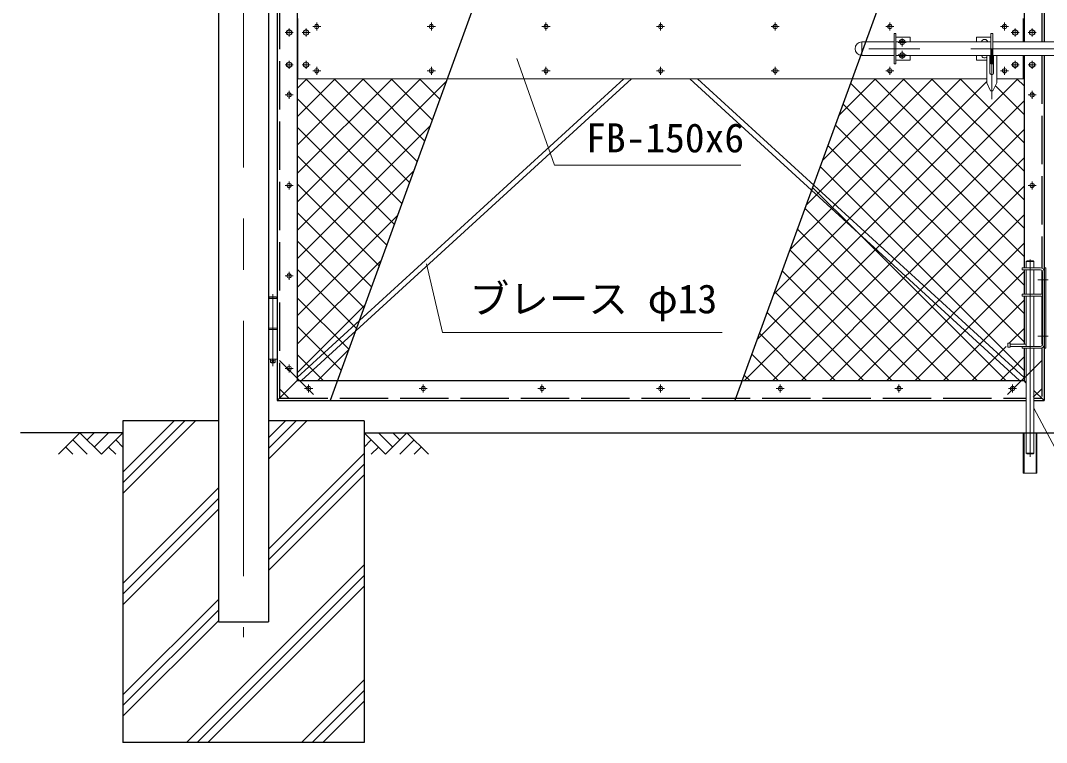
# Model space of a CAD drawing. Units: millimetres, scale not verified. Extents: x -6300 to 6300, y -4455 to 4455.
# Drawn here: x -4923 to -2373, y -2108 to -313 of the extents above; entities that cross this region are included whole.
import ezdxf
from ezdxf.enums import TextEntityAlignment as Align

# ---------------------------------------------------------------- set-up
doc = ezdxf.new("R2010")
doc.units = ezdxf.units.MM
doc.header["$LTSCALE"] = 20
doc.linetypes.add('DASHED', pattern=[7.5, 6, -1.5])
doc.linetypes.add('USER1', pattern=[50.8, 31.75, -6.35, 6.35, -6.35])
for name, color, linetype, lineweight in [('0-1_D-STR4', 7, 'Continuous', 25), ('0-2_D-BGD', 7, 'Continuous', 25), ('0-3_D-DCR-HCH', 7, 'Continuous', 13), ('0-6_Defpoints', 8, 'Continuous', 25), ('0-7_D-STR-TXT', 7, 'Continuous', 13), ('0-8_D-STR2', 7, 'Continuous', 13), ('0-9_D-STR1', 1, 'Continuous', 25), ('0-A_D-BMK', 2, 'USER1', 13), ('0-B_D-STR3', 3, 'Continuous', 13)]:
    doc.layers.add(name, color=color, linetype=linetype, lineweight=lineweight)
doc.styles.add('ＭＳ ゴシック', font='')
doc.styles.get('ＭＳ ゴシック').set_extended_font_data('MS Gothic')

msp = doc.modelspace()

# ---------------------------------------------------------------- linework, layer by layer
at = {"layer": '0-1_D-STR4'}
for p, q in [((-4669.06, -1307.84), (-4669.06, -2107.84)), ((-4431.56, -1307.84), (-4669.06, -1307.84)), ((-4069.06, -1307.84), (-4306.56, -1307.84)), ((-4069.06, -1307.84), (-4069.06, -2107.84)), ((-4069.06, -2107.84), (-4669.06, -2107.84))]:
    msp.add_line(p, q, dxfattribs=at)
at = {"layer": '0-2_D-BGD'}
for p, q in [((-4669.06, -1337.84), (-4923.35, -1337.84)), ((-4069.06, -1337.84), (-669.06, -1337.84))]:
    msp.add_line(p, q, dxfattribs=at)
at = {"layer": '0-3_D-DCR-HCH'}
for p, q in [((-4669.06, -1488.63), (-4488.27, -1307.84)), ((-4669.06, -1462.11), (-4514.79, -1307.84)), ((-4669.06, -1435.6), (-4541.31, -1307.84)), ((-4306.56, -1403.05), (-4211.35, -1307.84)), ((-4306.56, -1376.54), (-4237.87, -1307.84)), ((-4306.56, -1350.02), (-4264.38, -1307.84)), ((-4775.49, -1337.84), (-4828.7, -1391.05)), ((-4775.49, -1337.84), (-4722.28, -1391.05)), ((-4757.84, -1355.67), (-4740.01, -1337.84)), ((-4740.01, -1373.31), (-4704.54, -1337.84)), ((-4722.28, -1391.05), (-4669.06, -1337.84)), ((-4015.85, -1391.05), (-4069.06, -1337.84)), ((-3998.12, -1373.31), (-4033.59, -1337.84)), ((-3962.64, -1337.84), (-4015.85, -1391.05)), ((-3980.38, -1355.57), (-3998.12, -1337.84)), ((-3962.64, -1337.84), (-3909.43, -1391.05)), ((-4810.96, -1373.31), (-4793.14, -1391.05)), ((-4793.23, -1355.57), (-4757.59, -1391.05)), ((-4704.54, -1373.31), (-4686.72, -1391.05)), ((-4686.8, -1355.57), (-4669.06, -1373.23)), ((-4051.33, -1355.57), (-4069.06, -1373.23)), ((-4033.59, -1373.31), (-4051.41, -1391.05)), ((-3944.9, -1355.57), (-3980.54, -1391.05)), ((-3927.17, -1373.31), (-3944.98, -1391.05)), ((-4306.56, -1626.94), (-4069.06, -1389.44)), ((-4306.56, -1653.46), (-4069.06, -1415.96)), ((-4306.56, -1679.98), (-4069.06, -1442.48)), ((-4669.06, -1712.52), (-4431.56, -1475.02)), ((-4669.06, -1739.04), (-4431.56, -1501.54)), ((-4669.06, -1765.55), (-4431.56, -1528.05)), ((-4510.53, -2107.84), (-4069.06, -1666.37)), ((-4484.02, -2107.84), (-4069.06, -1692.89)), ((-4457.5, -2107.84), (-4069.06, -1719.4)), ((-4669.06, -1989.44), (-4431.56, -1751.94)), ((-4669.06, -2015.96), (-4431.56, -1778.46)), ((-4669.06, -2042.48), (-4431.56, -1804.98)), ((-4225.17, -2107.84), (-4069.06, -1951.73)), ((-4198.66, -2107.84), (-4069.06, -1978.25)), ((-4172.14, -2107.84), (-4069.06, -2004.76))]:
    msp.add_line(p, q, dxfattribs=at)
at = {"layer": '0-6_Defpoints'}
for p, q in [((-3516.82, 492.16), (-4153.76, -1257.84)), ((-2510.37, 492.16), (-3147.31, -1257.84))]:
    msp.add_line(p, q, dxfattribs=at)
at = {"layer": '0-7_D-STR-TXT'}
for points in [[(-3132.63, -672.37), (-3596.19, -672.37), (-3689.73, -407.17)], [(-3179.01, -1088.63), (-3874.43, -1088.63), (-3913.73, -917.8)], [(-1624.26, -1596.63), (-2233.26, -1596.63), (-2404.12, -1276.72)]]:
    msp.add_lwpolyline(points, dxfattribs=at)
at = {"layer": '0-8_D-STR2'}
for p, q in [((-4235.56, -481.47), (-4211.93, -457.84)), ((-4235.56, -552.18), (-4141.22, -457.84)), ((-4235.56, -622.89), (-4070.51, -457.84)), ((-4235.56, -693.6), (-3999.8, -457.84)), ((-4235.56, -764.31), (-3929.09, -457.84)), ((-3956.4, -715.58), (-4214.14, -457.84)), ((-3937.53, -663.73), (-4143.42, -457.84)), ((-3918.66, -611.89), (-4072.71, -457.84)), ((-3899.79, -560.05), (-4002, -457.84)), ((-3880.92, -508.21), (-3931.29, -457.84)), ((-2935.32, -736.86), (-2656.3, -457.84)), ((-2930.03, -660.86), (-2727.01, -457.84)), ((-2898.38, -770.63), (-2585.59, -457.84)), ((-2889.57, -549.68), (-2797.72, -457.84)), ((-2428.56, -829.19), (-2799.92, -457.84)), ((-2428.56, -758.48), (-2729.21, -457.84)), ((-2428.56, -687.77), (-2658.5, -457.84)), ((-2428.56, -617.06), (-2587.79, -457.84)), ((-2428.56, -475.64), (-2446.37, -457.84)), ((-4235.56, -835.02), (-3864.99, -464.45)), ((-2428.56, -899.91), (-2860.01, -468.46)), ((-2428.56, -546.35), (-2499.78, -475.14)), ((-3975.27, -767.42), (-4235.56, -507.12)), ((-2428.56, -970.62), (-2878.87, -520.31)), ((-2787.58, -871.96), (-2428.56, -512.94)), ((-4235.56, -905.73), (-3905.46, -575.62)), ((-3994.13, -819.26), (-4235.56, -577.83)), ((-2428.56, -1041.33), (-2897.74, -572.15)), ((-2750.65, -905.74), (-2428.56, -583.66)), ((-2428.56, -1112.04), (-2916.61, -623.99)), ((-4013, -871.1), (-4235.56, -648.54)), ((-2713.71, -939.51), (-2428.56, -654.37)), ((-4235.56, -976.44), (-3945.92, -686.8)), ((-2428.56, -1182.75), (-2935.48, -675.83)), ((-4031.87, -922.94), (-4235.56, -719.25)), ((-2944.52, -746.06), (-2935.32, -736.86)), ((-2676.78, -973.29), (-2428.56, -725.08)), ((-2970.5, -772.03), (-2944.52, -746.06)), ((-4050.74, -974.79), (-4235.56, -789.96)), ((-3010.96, -883.21), (-2907.59, -779.83)), ((-2544.9, -1207.84), (-2973.22, -779.51)), ((-2907.59, -779.83), (-2898.38, -770.63)), ((-4235.56, -1047.15), (-3986.39, -797.98)), ((-2639.84, -1007.07), (-2428.56, -795.79)), ((-2615.61, -1207.84), (-2992.09, -831.36)), ((-4069.61, -1026.63), (-4235.56, -860.67)), ((-2602.91, -1040.84), (-2428.56, -866.5)), ((-3123.46, -1207.84), (-2796.78, -881.16)), ((-2686.32, -1207.84), (-3010.96, -883.2)), ((-2796.78, -881.16), (-2787.58, -871.96)), ((-4235.56, -1117.86), (-4026.85, -909.15)), ((-3052.75, -1207.84), (-2759.85, -914.94)), ((-2759.85, -914.94), (-2750.65, -905.74)), ((-4088.48, -1078.47), (-4235.56, -931.38)), ((-2757.03, -1207.84), (-3029.83, -935.04)), ((-2722.91, -948.72), (-2713.71, -939.51)), ((-2982.04, -1207.84), (-2722.91, -948.72)), ((-2827.74, -1207.84), (-3048.69, -986.88)), ((-2911.33, -1207.84), (-2685.98, -982.49)), ((-2685.98, -982.49), (-2676.78, -973.29)), ((-4107.35, -1130.31), (-4235.56, -1002.09)), ((-2840.61, -1207.84), (-2649.05, -1016.27)), ((-2649.05, -1016.27), (-2639.84, -1007.07)), ((-4235.56, -1188.57), (-4067.32, -1020.33)), ((-2898.45, -1207.84), (-3067.56, -1038.72)), ((-2612.11, -1050.05), (-2602.91, -1040.84)), ((-2769.9, -1207.84), (-2612.11, -1050.05)), ((-4126.22, -1182.15), (-4235.56, -1072.8)), ((-2969.16, -1207.84), (-3086.43, -1090.57)), ((-2465.27, -1115.34), (-2428.56, -1078.63)), ((-4171.24, -1207.84), (-4235.56, -1143.51)), ((-4184.12, -1207.84), (-4107.78, -1131.5)), ((-3039.87, -1207.84), (-3105.3, -1142.41)), ((-3110.58, -1207.84), (-3124.17, -1194.25))]:
    msp.add_line(p, q, dxfattribs=at)
for points in [[(-3091.89, -1105.56), (-2833.72, -847.39), (-2824.52, -838.19), (-2444.17, -457.84)], [(-3051.42, -994.38), (-2870.65, -813.61), (-2861.45, -804.41), (-2521.31, -464.27)], [(-2474.19, -1207.84), (-2844.47, -837.55), (-2954.35, -727.67)], [(-2699.19, -1207.84), (-2575.18, -1083.82), (-2565.98, -1074.62), (-2428.56, -937.21)], [(-2628.48, -1207.84), (-2538.24, -1117.6), (-2529.04, -1108.4), (-2428.56, -1007.92)], [(-2557.77, -1207.84), (-2501.31, -1151.37), (-2492.11, -1142.17), (-2473.06, -1123.13)], [(-2487.06, -1207.84), (-2464.38, -1185.15), (-2455.17, -1175.95), (-2428.56, -1149.34)]]:
    msp.add_lwpolyline(points, dxfattribs=at)
at = {"layer": '0-9_D-STR1'}
for p, q in [((-4431.56, 909.16), (-4431.56, -1807.84)), ((-4306.56, 909.16), (-4306.56, -1807.84)), ((-4285.56, 492.16), (-4285.56, -1257.84)), ((-2378.56, 492.16), (-2378.56, -365.84)), ((-4235.56, 442.16), (-4235.56, -1207.84)), ((-2428.56, 442.16), (-2428.56, -365.84)), ((-2428.56, -399.84), (-2428.56, -927.84)), ((-2378.56, -399.84), (-2378.56, -1257.84)), ((-2428.56, -932.34), (-2428.56, -993.34)), ((-2428.56, -997.84), (-2428.56, -1117.34)), ((-2428.56, -1127.84), (-2428.56, -1207.84)), ((-4285.56, -1257.84), (-4235.56, -1207.84)), ((-4235.56, -1207.84), (-2428.56, -1207.84)), ((-2423.06, -1213.34), (-2428.56, -1207.84)), ((-2378.56, -1257.84), (-2404.06, -1232.34)), ((-4285.31, -1257.84), (-2423.06, -1257.84)), ((-2404.06, -1257.84), (-2378.56, -1257.84)), ((-4431.56, -1807.84), (-4306.56, -1807.84))]:
    msp.add_line(p, q, dxfattribs=at)
at = {"layer": '0-9_D-STR1', "linetype": 'DASHED'}
for p, q in [((-4279.56, 486.16), (-4279.56, -1251.84)), ((-2384.56, 486.16), (-2384.56, -365.84)), ((-2384.56, -399.84), (-2384.56, -928.35)), ((-2384.56, -933.48), (-2384.56, -993.34)), ((-2384.56, -997.84), (-2384.56, -1122.19)), ((-2384.56, -1127.32), (-2384.56, -1251.84)), ((-4279.31, -1251.84), (-2423.06, -1251.84)), ((-2404.06, -1251.84), (-2384.81, -1251.84))]:
    msp.add_line(p, q, dxfattribs=at)
at = {"layer": '0-A_D-BMK'}
for p, q in [((-4369.06, 972.7), (-4369.06, -1845.7)), ((-4177.06, -327.84), (-4197.06, -327.84)), ((-4187.06, -317.84), (-4187.06, -337.84)), ((-3892.06, -327.84), (-3912.06, -327.84)), ((-3902.06, -317.84), (-3902.06, -337.84)), ((-3607.06, -327.84), (-3627.06, -327.84)), ((-3617.06, -317.84), (-3617.06, -337.84)), ((-3322.06, -327.84), (-3342.06, -327.84)), ((-3332.06, -317.84), (-3332.06, -337.84)), ((-3037.06, -327.84), (-3057.06, -327.84)), ((-3047.06, -317.84), (-3047.06, -337.84)), ((-2752.06, -327.84), (-2772.06, -327.84)), ((-2762.06, -317.84), (-2762.06, -337.84)), ((-2467.06, -327.84), (-2487.06, -327.84)), ((-2477.06, -317.84), (-2477.06, -337.84)), ((-4245.56, -342.84), (-4265.56, -342.84)), ((-4255.56, -332.84), (-4255.56, -352.84)), ((-4203.56, -342.84), (-4223.56, -342.84)), ((-4213.56, -332.84), (-4213.56, -352.84)), ((-2440.56, -342.84), (-2460.56, -342.84)), ((-2450.56, -332.84), (-2450.56, -352.84)), ((-2398.56, -342.84), (-2418.56, -342.84)), ((-2408.56, -332.84), (-2408.56, -352.84)), ((-2721.56, -367.84), (-2741.56, -367.84)), ((-2731.56, -357.84), (-2731.56, -377.84)), ((-1925.61, -382.84), (-2855.61, -382.84)), ((-2721.56, -397.84), (-2741.56, -397.84)), ((-2731.56, -407.84), (-2731.56, -387.84)), ((-2508.81, -382.84), (-2508.81, -508.36)), ((-4245.56, -422.84), (-4265.56, -422.84)), ((-4255.56, -412.84), (-4255.56, -432.84)), ((-4203.56, -422.84), (-4223.56, -422.84)), ((-4213.56, -412.84), (-4213.56, -432.84)), ((-4187.06, -427.84), (-4187.06, -447.84)), ((-3902.06, -427.84), (-3902.06, -447.84)), ((-3617.06, -427.84), (-3617.06, -447.84)), ((-3332.06, -427.84), (-3332.06, -447.84)), ((-3047.06, -427.84), (-3047.06, -447.84)), ((-2762.06, -427.84), (-2762.06, -447.84)), ((-2477.06, -427.84), (-2477.06, -447.84)), ((-2440.56, -422.84), (-2460.56, -422.84)), ((-2450.56, -432.84), (-2450.56, -412.84)), ((-2398.56, -422.84), (-2418.56, -422.84)), ((-2408.56, -412.84), (-2408.56, -432.84)), ((-4177.06, -437.84), (-4197.06, -437.84)), ((-3892.06, -437.84), (-3912.06, -437.84)), ((-3607.06, -437.84), (-3627.06, -437.84)), ((-3322.06, -437.84), (-3342.06, -437.84)), ((-3037.06, -437.84), (-3057.06, -437.84)), ((-2752.06, -437.84), (-2772.06, -437.84)), ((-2467.06, -437.84), (-2487.06, -437.84)), ((-4245.56, -497.84), (-4265.56, -497.84)), ((-4255.56, -487.84), (-4255.56, -507.84)), ((-2418.56, -497.84), (-2398.56, -497.84)), ((-2408.56, -487.84), (-2408.56, -507.84)), ((-4255.56, -712.84), (-4255.56, -732.84)), ((-2408.56, -712.84), (-2408.56, -732.84)), ((-4265.56, -722.84), (-4245.56, -722.84)), ((-2398.56, -722.84), (-2418.56, -722.84)), ((-2413.56, -907), (-2413.56, -1397.7)), ((-4255.56, -937.84), (-4255.56, -957.84)), ((-4245.56, -947.84), (-4265.56, -947.84)), ((-2393.92, -957.84), (-2368.92, -957.84)), ((-4296.06, -993.3), (-4296.06, -1171.92)), ((-2393.92, -1097.84), (-2368.92, -1097.84)), ((-4300.06, -1158.84), (-4292.06, -1158.84)), ((-4255.31, -1187.84), (-4255.31, -1167.84)), ((-4245.31, -1177.84), (-4265.31, -1177.84)), ((-4207.06, -1217.84), (-4207.06, -1237.84)), ((-3922.06, -1217.84), (-3922.06, -1237.84)), ((-3627.06, -1217.84), (-3627.06, -1237.84)), ((-3332.06, -1217.84), (-3332.06, -1237.84)), ((-3034.56, -1217.84), (-3034.56, -1237.84)), ((-2739.56, -1217.84), (-2739.56, -1237.84)), ((-2457.06, -1217.84), (-2457.06, -1237.84)), ((-4197.06, -1227.84), (-4217.06, -1227.84)), ((-3912.06, -1227.84), (-3932.06, -1227.84)), ((-3617.06, -1227.84), (-3637.06, -1227.84)), ((-3322.06, -1227.84), (-3342.06, -1227.84)), ((-3024.56, -1227.84), (-3044.56, -1227.84)), ((-2729.56, -1227.84), (-2749.56, -1227.84)), ((-2447.06, -1227.84), (-2467.06, -1227.84))]:
    msp.add_line(p, q, dxfattribs=at)
at = {"layer": '0-B_D-STR3'}
for p, q in [((-4233.56, -457.84), (-4233.56, -307.84)), ((-2430.56, -365.84), (-2430.56, -307.84)), ((-2751.56, -345.34), (-2751.56, -420.34)), ((-2751.56, -345.34), (-2747.06, -345.34)), ((-2747.06, -345.34), (-2747.06, -420.34)), ((-2747.06, -354.34), (-2711.56, -354.34)), ((-2711.56, -354.34), (-2711.56, -365.84)), ((-2546.56, -354.34), (-2546.56, -365.84)), ((-2511.06, -354.34), (-2546.56, -354.34)), ((-2511.06, -345.34), (-2511.06, -420.34)), ((-2506.56, -345.34), (-2511.06, -345.34)), ((-2506.56, -345.34), (-2506.56, -420.34)), ((-2831.81, -365.84), (-2831.81, -399.84)), ((-2751.56, -365.84), (-2831.81, -365.84)), ((-2511.06, -365.84), (-2747.06, -365.84)), ((-2231.56, -365.84), (-2506.56, -365.84)), ((-2751.56, -399.84), (-2831.81, -399.84)), ((-2511.06, -399.84), (-2747.06, -399.84)), ((-2711.56, -399.84), (-2711.56, -411.34)), ((-2546.56, -399.84), (-2546.56, -411.34)), ((-2521.31, -399.84), (-2521.31, -467.84)), ((-2513.31, -399.84), (-2513.31, -443.34)), ((-2231.56, -399.84), (-2506.56, -399.84)), ((-2504.31, -399.84), (-2504.31, -443.34)), ((-2496.31, -399.84), (-2496.31, -467.84)), ((-2430.56, -457.84), (-2430.56, -399.84)), ((-2751.56, -420.34), (-2747.06, -420.34)), ((-2747.06, -411.34), (-2711.56, -411.34)), ((-2521.31, -411.34), (-2546.56, -411.34)), ((-2511.06, -411.34), (-2513.31, -411.34)), ((-2506.56, -420.34), (-2511.06, -420.34)), ((-2521.31, -457.84), (-4235.56, -457.84)), ((-4235.56, -1200.28), (-3423.71, -457.84)), ((-4224.56, -1207.84), (-3404.44, -457.84)), ((-2439.57, -1207.84), (-3259.68, -457.84)), ((-2428.56, -1200.28), (-3240.42, -457.84)), ((-2428.56, -457.84), (-2496.31, -457.84)), ((-2511.81, -487.84), (-2521.31, -467.84)), ((-2505.81, -487.84), (-2496.31, -467.84)), ((-2505.81, -487.84), (-2511.81, -487.84)), ((-2421.06, -910.09), (-2423.06, -912.09)), ((-2423.06, -912.09), (-2404.06, -912.09)), ((-2423.06, -927.84), (-2423.06, -912.09)), ((-2421.06, -910.09), (-2406.06, -910.09)), ((-2404.06, -912.09), (-2406.06, -910.09)), ((-2404.06, -927.84), (-2404.06, -912.09)), ((-2433.56, -927.84), (-2387.56, -927.84)), ((-2433.56, -932.34), (-2433.56, -927.84)), ((-2433.56, -932.34), (-2387.56, -932.34)), ((-2423.06, -993.34), (-2423.06, -932.34)), ((-2404.06, -993.34), (-2404.06, -932.34)), ((-2383.06, -1118.84), (-2383.06, -936.84)), ((-2378.56, -927.84), (-2374.06, -927.84)), ((-2374.06, -1127.84), (-2374.06, -927.84)), ((-2433.56, -993.34), (-2383.06, -993.34)), ((-2433.56, -997.84), (-2433.56, -993.34)), ((-4306.56, -1003.84), (-4285.56, -1003.84)), ((-4306.56, -1003.84), (-4306.56, -1154.84)), ((-4305.56, -1000.84), (-4304.56, -999.84)), ((-4305.56, -1000.84), (-4305.56, -1003.84)), ((-4305.56, -1000.84), (-4286.56, -1000.84)), ((-4304.56, -999.84), (-4287.56, -999.84)), ((-4287.56, -999.84), (-4286.56, -1000.84)), ((-4286.56, -1000.84), (-4286.56, -1003.84)), ((-4285.56, -1003.84), (-4285.56, -1154.84)), ((-2433.56, -997.84), (-2383.06, -997.84)), ((-2423.06, -1123.34), (-2423.06, -997.84)), ((-2404.06, -1123.34), (-2404.06, -997.84)), ((-4306.56, -1077.84), (-4285.56, -1077.84)), ((-4306.56, -1080.84), (-4285.56, -1080.84)), ((-2463.06, -1125.34), (-2463.06, -1115.34)), ((-2423.06, -1117.34), (-2463.06, -1117.34)), ((-2469.06, -1125.34), (-2463.06, -1125.34)), ((-2387.56, -1123.34), (-2463.06, -1123.34)), ((-2433.56, -1127.84), (-2433.56, -1123.34)), ((-2387.56, -1127.84), (-2433.56, -1127.84)), ((-2423.06, -1388.34), (-2423.06, -1127.84)), ((-2404.06, -1388.34), (-2404.06, -1127.84)), ((-2378.56, -1127.84), (-2374.06, -1127.84)), ((-4306.56, -1154.84), (-4285.56, -1154.84)), ((-4301.56, -1154.84), (-4301.56, -1162.84)), ((-4301.56, -1162.84), (-4300.56, -1163.84)), ((-4301.56, -1162.84), (-4290.56, -1162.84)), ((-4300.56, -1163.84), (-4291.56, -1163.84)), ((-4291.56, -1163.84), (-4290.56, -1162.84)), ((-4290.56, -1154.84), (-4290.56, -1162.84)), ((-2430.56, -1337.84), (-2430.56, -1437.84)), ((-2428.26, -1337.84), (-2428.26, -1437.84)), ((-2398.86, -1437.84), (-2398.86, -1337.84)), ((-2404.06, -1388.34), (-2423.06, -1388.34)), ((-2421.06, -1390.34), (-2423.06, -1388.34)), ((-2421.06, -1390.34), (-2406.06, -1390.34)), ((-2404.06, -1388.34), (-2406.06, -1390.34))]:
    msp.add_line(p, q, dxfattribs=at)
at = {"layer": '0-B_D-STR3', "linetype": 'DASHED'}
for p, q in [((-4279.56, -1157.84), (-4185.56, -1251.84)), ((-2384.56, -1158.02), (-2478.56, -1251.84)), ((-4279.56, -1228.66), (-4256.34, -1251.84)), ((-2384.56, -1228.66), (-2405.56, -1249.62))]:
    msp.add_line(p, q, dxfattribs=at)
at = {"layer": '0-B_D-STR3'}
for points in [[(-4249.06, -339.08), (-4255.56, -335.33), (-4262.06, -339.08), (-4262.06, -346.59), (-4255.56, -350.34), (-4249.06, -346.59)], [(-4207.06, -339.08), (-4213.56, -335.33), (-4220.06, -339.08), (-4220.06, -346.59), (-4213.56, -350.34), (-4207.06, -346.59)], [(-2444.06, -339.08), (-2450.56, -335.33), (-2457.06, -339.08), (-2457.06, -346.59), (-2450.56, -350.34), (-2444.06, -346.59)], [(-2402.06, -339.08), (-2408.56, -335.33), (-2415.06, -339.08), (-2415.06, -346.59), (-2408.56, -350.34), (-2402.06, -346.59)], [(-4249.06, -419.08), (-4255.56, -415.33), (-4262.06, -419.08), (-4262.06, -426.59), (-4255.56, -430.34), (-4249.06, -426.59)], [(-4207.06, -419.08), (-4213.56, -415.33), (-4220.06, -419.08), (-4220.06, -426.59), (-4213.56, -430.34), (-4207.06, -426.59)], [(-2444.06, -419.08), (-2450.56, -415.33), (-2457.06, -419.08), (-2457.06, -426.59), (-2450.56, -430.34), (-2444.06, -426.59)], [(-2402.06, -419.08), (-2408.56, -415.33), (-2415.06, -419.08), (-2415.06, -426.59), (-2408.56, -430.34), (-2402.06, -426.59)]]:
    msp.add_lwpolyline(points, close=True, dxfattribs=at)
for points in [[(-2469.06, -1125.34), (-2469.06, -1115.34), (-2463.06, -1115.34)], [(-2430.56, -1437.84), (-2396.56, -1437.84), (-2396.56, -1337.84)]]:
    msp.add_lwpolyline(points, dxfattribs=at)
for centre, radius in [((-4187.06, -327.84), 5.25), ((-3902.06, -327.84), 5.25), ((-3617.06, -327.84), 5.25), ((-3332.06, -327.84), 5.25), ((-3047.06, -327.84), 5.25), ((-2762.06, -327.84), 5.25), ((-2477.06, -327.84), 5.25), ((-4255.56, -342.84), 6.25), ((-4213.56, -342.84), 6.25), ((-2450.56, -342.84), 6.25), ((-2408.56, -342.84), 6.25), ((-2731.56, -367.84), 5), ((-2731.56, -397.84), 5), ((-4255.56, -422.84), 6.25), ((-4213.56, -422.84), 6.25), ((-4187.06, -437.84), 5.25), ((-3902.06, -437.84), 5.25), ((-3617.06, -437.84), 5.25), ((-3332.06, -437.84), 5.25), ((-3047.06, -437.84), 5.25), ((-2762.06, -437.84), 5.25), ((-2477.06, -437.84), 5.25), ((-2450.56, -422.84), 6.25), ((-2408.56, -422.84), 6.25), ((-4255.56, -497.84), 5.25), ((-2408.56, -497.84), 5.25), ((-4255.56, -722.84), 5.25), ((-2408.56, -722.84), 5.25), ((-4255.56, -947.84), 5.25), ((-4296.06, -1158.84), 2), ((-4255.31, -1177.84), 5.25), ((-4207.06, -1227.84), 5.25), ((-3922.06, -1227.84), 5.25), ((-3627.06, -1227.84), 5.25), ((-3332.06, -1227.84), 5.25), ((-3034.56, -1227.84), 5.25), ((-2739.56, -1227.84), 5.25), ((-2457.06, -1227.84), 5.25)]:
    msp.add_circle(centre, radius, dxfattribs=at)
for centre, radius, start, end in [((-2831.81, -382.84), 17, 90, 270), ((-2731.56, -367.84), 8, 14.47751, 165.52249), ((-2526.56, -367.84), 8, 14.47751, 165.52249), ((-2731.56, -397.84), 8, 194.47751, 345.52249), ((-2526.56, -397.84), 8, 194.47751, 311.0145), ((-2508.81, -443.34), 4.5, 180, 0), ((-2387.56, -936.84), 9, 0, 90), ((-2387.56, -936.84), 4.5, 0, 90), ((-2387.56, -1118.84), 9, 270, 0), ((-2387.56, -1118.84), 4.5, 270, 0)]:
    msp.add_arc(centre, radius, start, end, dxfattribs=at)

# ---------------------------------------------------------------- texts
at = {"layer": '0-7_D-STR-TXT', "style": 'ＭＳ ゴシック'}
for s, p in [('FB-150x6', (-3517.14, -662.25)), ('ブレース φ13', (-3806.8, -1062.52))]:
    msp.add_text(s, height=72.14, dxfattribs=at).set_placement(p, align=Align.BOTTOM_LEFT)

doc.saveas('drawing.dxf')
